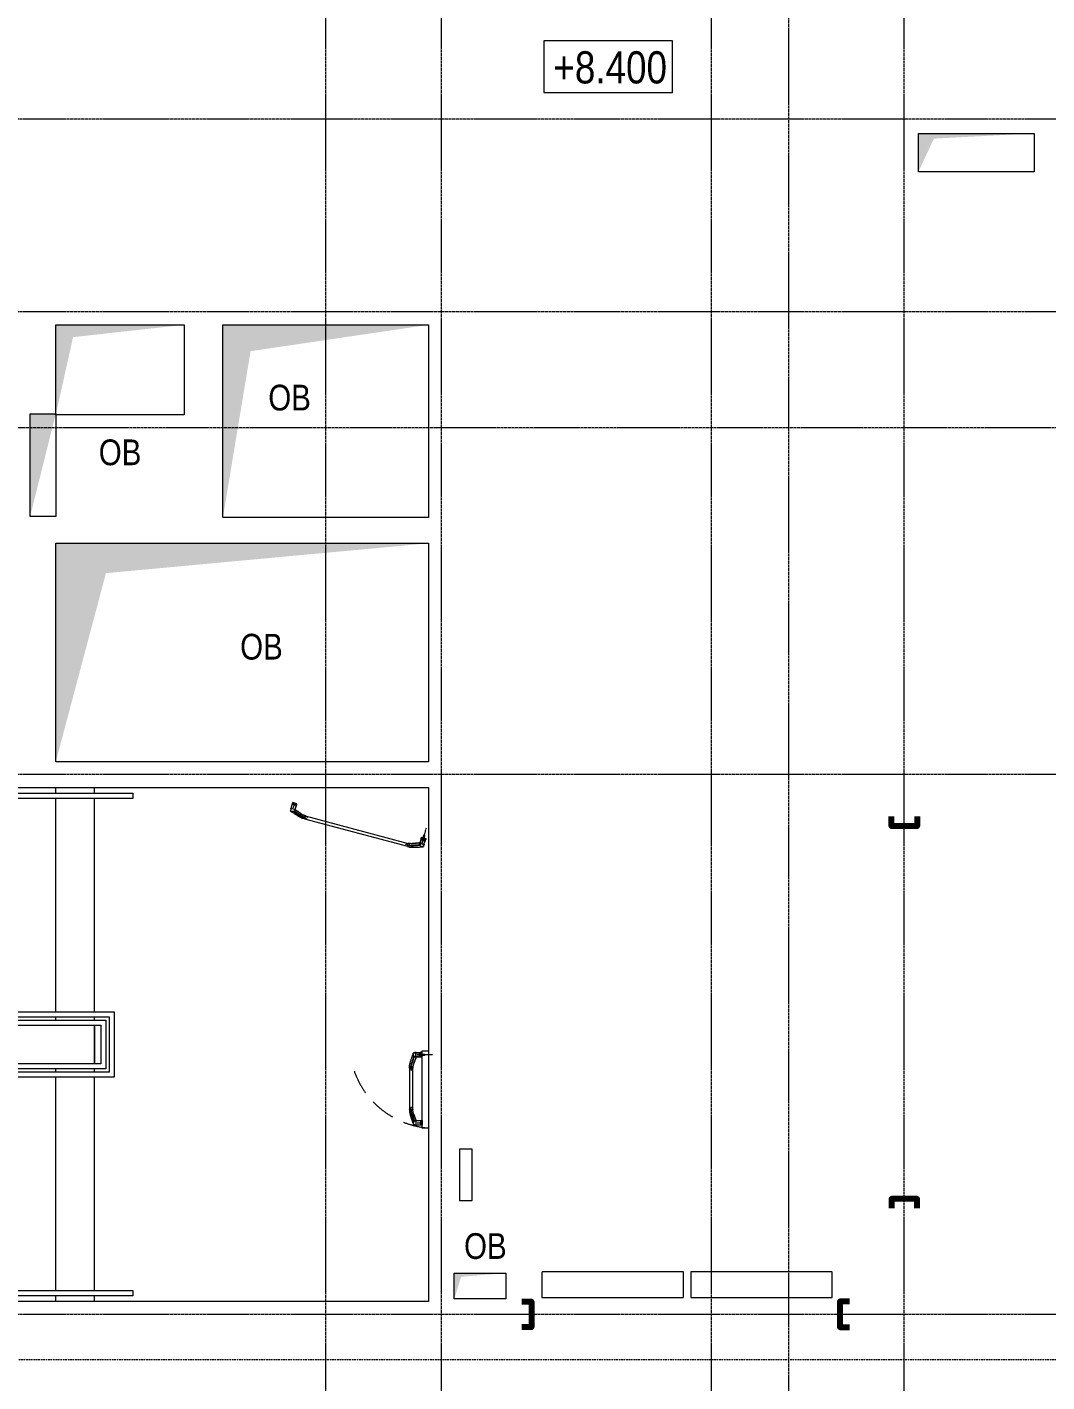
# Model space of a CAD drawing. Header units: millimetres. Extents: x -231292 to 573618, y -153144 to 564035.
# Drawn here: x -121798 to -113865, y 154669 to 165212 of the extents above; entities that cross this region are included whole.
import ezdxf
from ezdxf.enums import TextEntityAlignment as Align

# ---------------------------------------------------------------- set-up
doc = ezdxf.new("R2010")
doc.units = ezdxf.units.MM
for name, pattern in [('CENTER2', [28.575, 19.05, -3.175, 3.175, -3.175]), ('CENTERLINE', [30, 12, -1.5, 3, -1.5, 12]), ('DASHED', [19.05, 12.7, -6.35]), ('HIDDEN', [9.525, 6.35, -3.175]), ('HIDDEN2', [4.7625, 3.175, -1.5875])]:
    doc.linetypes.add(name, pattern=pattern)
doc.layers.get('0').update_dxf_attribs({"color": 250})
for name, color, linetype, lineweight in [('АР_Двери_внутренние_антипаника', 250, 'Continuous', 0), ('АР_Отметка', 7, 'Continuous', 13), ('АР_Отопительные приборы', 250, 'HIDDEN2', 0), ('АР_Ф_ЛК', 250, 'Continuous', 5), ('КМ_Фахверки', 250, 'Continuous', 80), ('ОВ_коллекторы', 250, 'Continuous', 30), ('ОВ_Отопление', 250, 'Continuous', 0), ('ОВ_Шахты', 250, 'Continuous', 5), ('РД_Оси_100', 250, 'Continuous', 0)]:
    doc.layers.add(name, color=color, linetype=linetype, lineweight=lineweight)
doc.layers.add('АР_Делит', color=250, linetype='Continuous', lineweight=0, plot=False)
doc.styles.add('Arial_Narrow_08', font='ARIALN.TTF', dxfattribs={"width": 0.8})
doc.styles.add('style1', font='ARIALN.TTF')

# ---------------------------------------------------------------- blocks, each defined once
blk = doc.blocks.new('СОШ_2200_АР_ОСИ_М100_28.05.24')
at = {"layer": 'АР_Делит', "color": 5, "linetype": 'DASHED'}
blk.add_lwpolyline([(114955, 135155), (114955, -355), (93595.036, -355), (93595.036, 13855), (94145, 13855), (94145, 68320)], dxfattribs=at)
at = {"layer": 'РД_Оси_100', "linetype": 'CENTER2'}
for p, q in [((102300, -6155), (102300, 139938.679)), ((119910, 9300), (94200, 9300)), ((119910, 7800), (94200, 7800)), ((119910, 4200), (94200, 4200)), ((119910, 0), (94200, 0))]:
    blk.add_line(p, q, dxfattribs=at)
for points in [[(103200, -6155), (103200, 139938.679)], [(105300, -6155), (105300, 139938.679)], [(105900, 139938.679), (105900, -6155)], [(106800, -6155), (106800, 139938.679)], [(94200, 6900), (119910, 6900)]]:
    blk.add_lwpolyline(points, dxfattribs=at)
blk = doc.blocks.new('ЛК_4000х8500_2эт')
at = {"color": 5}
for points in [[(6300, 3915), (2100, 3915), (2100, 3955), (6600, 3955), (6600, 3915), (6300, 3915)], [(3929, 45), (2100, 45), (2100, 85), (3946, 85)]]:
    blk.add_lwpolyline(points, dxfattribs=at)
at = {"layer": 'АР_Делит'}
blk.add_lwpolyline([(-200, 4000), (8300, 4000), (8300, 0), (-200, 0)], close=True, dxfattribs=at)
at = {"layer": 'АР_Ф_ЛК', "color": 5}
for p, q in [((2400, 4000), (2400, 3955)), ((2400, 3915), (2400, 2255)), ((2700, 4000), (2700, 3955)), ((2700, 3915), (2700, 2255)), ((2400, 2215), (2400, 2190)), ((2700, 2215), (2700, 2190)), ((2400, 2150), (2400, 1850)), ((2400, 1810), (2400, 1785)), ((2700, 1810), (2700, 1785)), ((2400, 1745), (2400, 85)), ((2700, 1745), (2700, 85)), ((2400, 45), (2400, 0)), ((2700, 45), (2700, 0))]:
    blk.add_line(p, q, dxfattribs=at)
at = {"layer": 'АР_Ф_ЛК'}
for points in [[(6300, 3085, 0, 150, 0), (5834, 3085, 0, 0, 0), (2400, 3085, 0, 0, 0)], [(2400, 915, 0, 150, 0), (2866, 915, 0, 0, 0), (4200, 915, 0, 0, 0)]]:
    blk.add_lwpolyline(points, format="xyseb", dxfattribs=at)
at = {"layer": 'АР_Ф_ЛК', "color": 5}
for points in [[(4678, 1745), (2245, 1745), (2245, 2255), (6455, 2255), (6455, 1745), (5133, 1745)], [(4696, 1785), (2285, 1785), (2285, 2215), (6415, 2215), (6415, 1785), (5150, 1785)], [(4707, 1810), (2310, 1810), (2310, 2190), (6390, 2190), (6390, 1810), (5161, 1810)]]:
    blk.add_lwpolyline(points, dxfattribs=at)
for points in [[(2350, 2150), (6350, 2150), (6350, 1850), (2350, 1850)], [(2400, 2150), (6300, 2150), (6300, 1850), (2400, 1850)]]:
    blk.add_lwpolyline(points, close=True, dxfattribs=at)
blk = doc.blocks.new('otv')
at = {"linetype": 'Continuous'}
blk.add_lwpolyline([(0, -1), (0, 0), (1, 0), (1, -1)], close=True, dxfattribs=at)
blk.add_solid([(0, -1), (0, 0), (0.1346, -0.1366), (1, 0)], dxfattribs=at)
blk = doc.blocks.new('Отметка_план')
at = {"color": 7}
blk.add_lwpolyline([(0, 0), (10, 0), (10, 4), (0, 4)], close=True, dxfattribs=at)
at = {"style": 'Arial_Narrow_08', "width": 0.8}
blk.add_attdef('OTMG', text='', height=2.5, dxfattribs=at).set_placement((9.06, 0.7), align=Align.RIGHT)
blk = doc.blocks.new('otv_в_стене')
at = {"linetype": 'Continuous'}
blk.add_lwpolyline([(0, -1), (0, 0), (1, 0), (1, -1)], close=True, dxfattribs=at)
blk.add_solid([(0, -1), (0, 0), (0.5, -0.5), (1, 0)], dxfattribs=at)
blk = doc.blocks.new('Ф_пеноблок 200')
at = {"layer": 'КМ_Фахверки'}
blk.add_lwpolyline([(0, -75), (0, 0), (200, 0), (200, -75)], dxfattribs=at)
blk = doc.blocks.new('UUNEW01NEW00')
at = {"layer": 'АР_Двери_внутренние_антипаника', "color": 1, "linetype": 'Continuous'}
for p, q in [((-9.3, 0.2), (-14.4, -1.5)), ((-9.2, 0.8), (-9.3, 0.2)), ((-9.3, -0.1), (-9.3, 0.2)), ((-9.2, 0.2), (-9.3, 0.2)), ((-9.1, 1), (-9.2, 0.8)), ((-8.9, 0.5), (-9.2, 0.2)), ((-9.1, 19.3), (-8.9, 19.4)), ((-9.1, 19.3), (-9, 18.8)), ((-9, 1.2), (-9.1, 1)), ((-9, 18.8), (-8.8, 18.6)), ((-8.8, 1.3), (-9, 1.2)), ((-8.9, 19.4), (-8.5, 19.5)), ((-8.7, 0.8), (-8.9, 0.5)), ((-8.8, 18.6), (-8.6, 18.4)), ((-8.6, 0.9), (-8.7, 0.8)), ((-8.6, 18.4), (-8.4, 18.2)), ((-8.6, 1), (-8.6, 0.9)), ((-8.5, 1), (-8.6, 1)), ((-8.5, 19.5), (-8.2, 19.5)), ((-8.4, 0.8), (-8.5, 1.5)), ((-8.4, 1.3), (-8.5, 1)), ((-8.4, 18.2), (-8.1, 18.1)), ((-8.4, 1.4), (-8.4, 0.4)), ((-8.3, 0.5), (-8.4, 0.8)), ((-8.4, 0.4), (-8.4, -0.4)), ((-8.4, 0.4), (-8.3, 0.4)), ((-8.1, 0.2), (-8.3, 0.5)), ((-8.2, 19.5), (-7.8, 19.6)), ((-8.1, 18.1), (-7.6, 18)), ((-7.8, 0.1), (-8.1, 0.2)), ((-7.8, 19.6), (-7.5, 19.6)), ((-7.4, 0), (-7.8, 0.1)), ((-7.5, 18.3), (-7.6, 18.2)), ((-7.6, 18.2), (-7.6, 18)), ((-7.6, 18), (-7.6, 16.2)), ((-7.6, 16.2), (-7.6, 14.1)), ((-7.6, 14.1), (-7.6, 12.2)), ((-7.6, 12.2), (-7.6, 9.8)), ((-7.6, 9.8), (-7.6, 7.8)), ((-7.6, 7.8), (-7.6, 6.2)), ((-7.6, 6.2), (-7.6, 4.7)), ((-7.6, 4.7), (-7.5, 3.2)), ((-7.5, 19.6), (-7.1, 19.6)), ((-7.4, 18.3), (-7.5, 18.3)), ((-7.5, 3.2), (-7.5, 1.6)), ((-7.5, 1.6), (-7.4, 0)), ((-7.5, 0), (-7.5, 0)), ((-7.5, 0), (-7.3, 0)), ((-7.3, 18.3), (-7.4, 18.3)), ((-7.4, 0), (7.4, 0)), ((-7.2, 18.3), (-7.3, 18.3)), ((-7.3, 0), (7.3, 0)), ((-7.1, 18.3), (-7.2, 18.3)), ((-7.1, 24), (-7.1, 19.6)), ((-7.1, 19.6), (7.1, 19.6)), ((-7.1, 19.6), (-7.1, 18.3)), ((7.1, 18.3), (-7.1, 18.3)), ((-3.5, 16), (-4.6, 16.4)), ((-4.6, 16.4), (-4.6, 16.3)), ((-3.5, 15.9), (-4.6, 16.3)), ((-4.6, 16.3), (-3.8, 14.8)), ((-3.8, 14.8), (-3.3, 14.8)), ((-3, 14.7), (-3.8, 14.7)), ((-3.8, 14.7), (-3.8, 14.6)), ((-3, 14.6), (-3.8, 14.6)), ((-3.8, 14.6), (-3.8, 13.7)), ((-3.8, 13.7), (-3, 13.7)), ((-3.3, 14.8), (-3.6, 15.5)), ((-3.6, 15.5), (-2.7, 15.3)), ((-3.3, 14.9), (-3.6, 15.5)), ((-2.3, 15.7), (-3.5, 16)), ((-2.3, 15.6), (-3.5, 15.9)), ((-3.1, 14.4), (-3.4, 14.4)), ((-3.4, 14.4), (-3.4, 13.9)), ((-3.4, 14), (-3.1, 14)), ((-3.4, 13.9), (-3.1, 13.9)), ((-3.3, 14.9), (-3.3, 14.8)), ((-3, 14.4), (-3.1, 14.4)), ((-3.1, 14), (-3.1, 13.9)), ((-3.1, 14), (-3, 14)), ((-3.1, 13.9), (-3, 13.9)), ((-3, 14.7), (-3, 14.6)), ((-2.9, 14.7), (-3, 14.7)), ((-2.9, 14.6), (-3, 14.6)), ((-2.9, 14.4), (-3, 14.4)), ((-3, 14.4), (-3, 14.4)), ((-3, 14.4), (-3, 14.4)), ((-3, 14), (-3, 14)), ((-3, 14), (-3, 14)), ((-3, 14), (-2.9, 14)), ((-3, 13.9), (-3, 13.9)), ((-3, 13.9), (-3, 13.9)), ((-3, 13.9), (-2.9, 13.9)), ((-3, 13.7), (-2.9, 13.7)), ((-2.8, 14.7), (-2.9, 14.7)), ((-2.9, 14.7), (-2.9, 14.7)), ((-2.8, 14.5), (-2.9, 14.6)), ((-2.9, 14.6), (-2.9, 14.6)), ((-2.9, 14.3), (-2.9, 14.4)), ((-2.9, 14.3), (-2.9, 14.3)), ((-2.9, 14.3), (-2.9, 14.3)), ((-2.9, 14.3), (-2.9, 14.3)), ((-2.9, 14), (-2.9, 14.3)), ((-2.9, 14.1), (-2.9, 14)), ((-2.9, 14), (-2.9, 14.1)), ((-2.9, 14.1), (-2.9, 14.1)), ((-2.9, 14.1), (-2.9, 14.1)), ((-2.9, 14.1), (-2.9, 14.1)), ((-2.9, 14), (-2.9, 14)), ((-2.9, 13.9), (-2.9, 14)), ((-2.9, 14), (-2.9, 14)), ((-2.9, 14), (-2.9, 14)), ((-2.9, 13.9), (-2.9, 13.9)), ((-2.9, 13.9), (-2.9, 13.9)), ((-2.9, 13.7), (-2.8, 13.7)), ((-2.7, 14.6), (-2.8, 14.7)), ((-2.7, 14.5), (-2.8, 14.5)), ((-2.8, 13.7), (-2.8, 13.8)), ((-2.8, 13.8), (-2.7, 13.8)), ((-2.7, 15.3), (-1.7, 15.1)), ((-2.6, 14.6), (-2.7, 14.6)), ((-2.6, 14.5), (-2.7, 14.5)), ((-2.7, 13.8), (-2.6, 13.8)), ((-2.6, 14.5), (-2.6, 14.6)), ((-2.6, 14.6), (-2.6, 14.6)), ((-2.6, 14.4), (-2.6, 14.5)), ((-2.5, 14.5), (-2.6, 14.5)), ((-2.5, 14.4), (-2.6, 14.4)), ((-2.6, 14.4), (-2.6, 14.4)), ((-2.6, 13.8), (-2.6, 13.9)), ((-2.6, 13.9), (-2.5, 13.9)), ((-2.5, 14.4), (-2.5, 14.5)), ((-2.5, 14.4), (-2.5, 14.3)), ((-2.5, 14.3), (-2.5, 14.4)), ((-2.5, 14), (-2.5, 14.3)), ((-2.5, 13.9), (-2.5, 14)), ((-1, 15.5), (-2.3, 15.7)), ((-1, 15.4), (-2.3, 15.6)), ((-2.2, 14.5), (-2.3, 14.5)), ((-2.3, 14.5), (-2.3, 14.4)), ((-2.3, 14.4), (-2.3, 14.3)), ((-2.2, 14.4), (-2.3, 14.4)), ((-2.3, 14.4), (-2.3, 14.3)), ((-2.3, 14.3), (-2.3, 14)), ((-2.3, 14), (-2.3, 13.9)), ((-2.3, 13.9), (-2.3, 13.9)), ((-2.3, 13.9), (-2.2, 13.8)), ((-2.1, 14.6), (-2.2, 14.6)), ((-2.2, 14.6), (-2.2, 14.5)), ((-2.1, 14.5), (-2.2, 14.5)), ((-2.2, 14.5), (-2.2, 14.4)), ((-2.2, 13.8), (-2.2, 13.8)), ((-2.2, 13.8), (-2.1, 13.8)), ((-2, 14.7), (-2.1, 14.6)), ((-2, 14.6), (-2.1, 14.5)), ((-2.1, 14.6), (-2.1, 14.6)), ((-2.1, 14.5), (-2.1, 14.5)), ((-2.1, 13.8), (-2, 13.7)), ((-1.9, 14.7), (-2, 14.7)), ((-1.9, 14.6), (-2, 14.6)), ((-2, 13.7), (-2, 13.7)), ((-2, 13.7), (-1.9, 13.7)), ((-1.8, 14.7), (-1.9, 14.7)), ((-1.8, 14.6), (-1.9, 14.6)), ((-1.8, 14.4), (-1.9, 14.4)), ((-1.9, 14.4), (-1.9, 14.3)), ((-1.9, 14.3), (-1.9, 14)), ((-1.9, 14.3), (-1.9, 14.3)), ((-1.9, 14.3), (-1.9, 14.3)), ((-1.9, 14.3), (-1.9, 14.3)), ((-1.9, 14.1), (-1.9, 14.1)), ((-1.9, 14.1), (-1.9, 14.1)), ((-1.9, 14.1), (-1.9, 14.1)), ((-1.9, 14.1), (-1.8, 14)), ((-1.9, 14), (-1.9, 14)), ((-1.9, 14), (-1.9, 14)), ((-1.9, 14), (-1.9, 13.9)), ((-1.9, 13.9), (-1.8, 13.9)), ((-1.9, 13.7), (-1.8, 13.7)), ((-1.8, 14.7), (-1.8, 14.6)), ((-1.5, 14.7), (-1.8, 14.7)), ((-1.5, 14.6), (-1.8, 14.6)), ((-1.7, 14.4), (-1.8, 14.4)), ((-1.8, 14.4), (-1.8, 14.4)), ((-1.8, 14.4), (-1.8, 14.4)), ((-1.8, 14), (-1.8, 14)), ((-1.8, 14), (-1.8, 14)), ((-1.8, 14), (-1.7, 14)), ((-1.8, 13.9), (-1.8, 13.9)), ((-1.8, 13.9), (-1.8, 13.9)), ((-1.8, 13.9), (-1.7, 13.9)), ((-1.8, 13.7), (-1.5, 13.7)), ((-1.7, 15.1), (-0.7, 15)), ((-1.7, 14.4), (-1.7, 14.4)), ((-1.6, 14.4), (-1.7, 14.4)), ((-1.7, 14), (-1.7, 13.9)), ((-1.7, 14), (-1.7, 14)), ((-1.7, 14), (-1.6, 14)), ((-1.7, 13.9), (-1.6, 13.9)), ((-1.7, 13.9), (-1.7, 13.9)), ((-1.5, 14.4), (-1.6, 14.4)), ((-1.6, 14.4), (-1.6, 14.4)), ((-1.6, 14), (-1.6, 13.9)), ((-1.6, 14), (-1.6, 14)), ((-1.6, 14), (-1.5, 14)), ((-1.6, 13.9), (-1.6, 13.9)), ((-1.6, 13.9), (-1.5, 13.9)), ((-1.5, 14.7), (-1.5, 14.6)), ((-1.4, 14.7), (-1.5, 14.7)), ((-1.4, 14.6), (-1.5, 14.6)), ((-1.4, 14.3), (-1.5, 14.4)), ((-1.5, 14.4), (-1.5, 14.4)), ((-1.5, 14.4), (-1.5, 14.4)), ((-1.5, 14), (-1.4, 14.1)), ((-1.5, 14), (-1.5, 14)), ((-1.5, 14), (-1.5, 14)), ((-1.5, 14), (-1.5, 14)), ((-1.5, 13.9), (-1.5, 13.9)), ((-1.5, 13.9), (-1.5, 13.9)), ((-1.5, 13.9), (-1.5, 13.9)), ((-1.5, 13.9), (-1.4, 13.9)), ((-1.5, 13.7), (-1.4, 13.7)), ((-1.3, 14.7), (-1.4, 14.7)), ((-1.3, 14.6), (-1.4, 14.6)), ((-1.4, 14.3), (-1.4, 14.3)), ((-1.4, 14.3), (-1.4, 14.3)), ((-1.4, 14.3), (-1.4, 14.3)), ((-1.4, 14), (-1.4, 14.3)), ((-1.4, 14.1), (-1.4, 14)), ((-1.4, 14.1), (-1.4, 14.1)), ((-1.4, 14.1), (-1.4, 14.1)), ((-1.4, 14.1), (-1.4, 14.1)), ((-1.4, 13.9), (-1.4, 14)), ((-1.4, 14), (-1.4, 14)), ((-1.4, 14), (-1.4, 14)), ((-1.4, 13.7), (-1.3, 13.7)), ((-1.2, 14.6), (-1.3, 14.7)), ((-1.3, 14.7), (-1.3, 14.7)), ((-1.3, 14.5), (-1.3, 14.6)), ((-1.2, 14.5), (-1.3, 14.5)), ((-1.3, 13.7), (-1.2, 13.8)), ((-1.1, 14.6), (-1.2, 14.6)), ((-1.1, 14.5), (-1.2, 14.5)), ((-1.2, 13.8), (-1.2, 13.8)), ((-1.2, 13.8), (-1.1, 13.8)), ((-1.1, 14.5), (-1.1, 14.6)), ((-1.1, 14.6), (-1.1, 14.6)), ((-1.1, 14.4), (-1.1, 14.5)), ((-1, 14.5), (-1.1, 14.5)), ((-1, 14.4), (-1.1, 14.4)), ((-1.1, 14.4), (-1.1, 14.4)), ((-1.1, 13.8), (-1.1, 13.9)), ((-1.1, 13.9), (-1, 13.9)), ((0, 16.5), (-1, 15.5)), ((0, 16.4), (-1, 15.4)), ((-1, 15.5), (-1, 15.4)), ((-1, 14.4), (-1, 14.5)), ((-1, 14.3), (-1, 14.4)), ((-1, 14.4), (-1, 14.3)), ((-1, 14), (-1, 14.3)), ((-1, 13.9), (-1, 14)), ((0, 14.7), (-0.8, 14.7)), ((-0.8, 14.7), (-0.8, 14.6)), ((0, 14.6), (-0.8, 14.6)), ((-0.8, 14.6), (-0.8, 13.7)), ((-0.8, 13.7), (-0.4, 13.7)), ((-0.7, 15), (0, 15.7)), ((-0.1, 14.4), (-0.4, 14.4)), ((-0.4, 14.4), (-0.4, 14.2)), ((-0.4, 14.3), (-0.1, 14.3)), ((-0.4, 14.2), (-0.1, 14.2)), ((-0.4, 14.1), (-0.2, 14.1)), ((-0.4, 13.7), (-0.4, 14.1)), ((-0.2, 14.1), (0, 13.7)), ((0, 14.4), (-0.1, 14.4)), ((-0.1, 14.4), (-0.1, 14.4)), ((-0.1, 14.4), (-0.1, 14.4)), ((-0.1, 14.3), (-0.1, 14.2)), ((-0.1, 14.3), (-0.1, 14.3)), ((-0.1, 14.3), (-0.1, 14.3)), ((-0.1, 14.3), (0, 14.3)), ((-0.1, 14.2), (-0.1, 14.2)), ((-0.1, 14.2), (-0.1, 14.2)), ((-0.1, 14.2), (0, 14.2)), ((0, 16.5), (0, 16.4)), ((1, 15.5), (0, 16.5)), ((1, 15.4), (0, 16.4)), ((0, 15.7), (0.7, 15)), ((0, 14.7), (0, 14.6)), ((0.1, 14.7), (0, 14.7)), ((0.1, 14.6), (0, 14.6)), ((0, 14.3), (0, 14.4)), ((0, 14.4), (0, 14.4)), ((0, 14.3), (0, 14.4)), ((0, 14.4), (0, 14.4)), ((0, 14.4), (0, 14.4)), ((0, 14.4), (0, 14.4)), ((0, 14.4), (0, 14.4)), ((0, 14.3), (0, 14.3)), ((0, 14.3), (0, 14.3)), ((0, 14.3), (0, 14.3)), ((0, 14.2), (0, 14.3)), ((0, 14.3), (0, 14.3)), ((0, 14.3), (0, 14.3)), ((0, 14.3), (0, 14.3)), ((0, 14.2), (0, 14.2)), ((0, 14.2), (0, 14.2)), ((0, 13.7), (0.5, 13.7)), ((0.2, 14.7), (0.1, 14.7)), ((0.2, 14.6), (0.1, 14.6)), ((0.3, 14.6), (0.2, 14.7)), ((0.2, 14.7), (0.2, 14.7)), ((0.2, 14.5), (0.2, 14.6)), ((0.3, 14.5), (0.2, 14.5)), ((0.5, 13.7), (0.2, 14.1)), ((0.2, 14.1), (0.3, 14.1)), ((0.4, 14.6), (0.3, 14.6)), ((0.4, 14.5), (0.3, 14.5)), ((0.3, 14.1), (0.4, 14.2)), ((0.3, 14.1), (0.3, 14.1)), ((0.5, 13.8), (0.3, 14.1)), ((0.4, 14.5), (0.4, 14.6)), ((0.4, 14.6), (0.4, 14.6)), ((0.4, 14.4), (0.4, 14.5)), ((0.4, 14.4), (0.4, 14.5)), ((0.4, 14.5), (0.4, 14.5)), ((0.4, 14.3), (0.4, 14.4)), ((0.4, 14.4), (0.4, 14.4)), ((0.4, 14.4), (0.4, 14.4)), ((0.4, 14.2), (0.4, 14.3)), ((0.4, 14.3), (0.4, 14.3)), ((0.4, 14.2), (0.4, 14.2)), ((0.5, 13.8), (0.5, 13.7)), ((0.7, 15), (1.7, 15.1)), ((0.7, 14.7), (0.7, 14.6)), ((1.4, 14.7), (0.7, 14.7)), ((1.4, 14.6), (0.7, 14.6)), ((0.7, 14.6), (0.7, 13.7)), ((0.7, 13.7), (1.1, 13.7)), ((2.3, 15.7), (1, 15.5)), ((2.3, 15.6), (1, 15.4)), ((1, 15.5), (1, 15.4)), ((1.1, 13.7), (1.1, 14.3)), ((1.1, 14.3), (1.2, 14.3)), ((1.2, 14.3), (1.5, 13.7)), ((1.4, 14.7), (1.4, 14.6)), ((1.6, 14.2), (1.4, 14.7)), ((1.6, 14.1), (1.4, 14.6)), ((1.5, 13.7), (1.8, 13.7)), ((1.6, 14.2), (1.6, 14.1)), ((1.7, 14.2), (1.6, 14.2)), ((1.7, 14.1), (1.6, 14.1)), ((1.7, 15.1), (2.7, 15.3)), ((1.9, 14.7), (1.7, 14.2)), ((1.9, 14.6), (1.7, 14.1)), ((1.7, 14.2), (1.7, 14.1)), ((1.8, 13.7), (2, 14.3)), ((1.9, 14.7), (1.9, 14.6)), ((2.5, 14.7), (1.9, 14.7)), ((2.5, 14.6), (1.9, 14.6)), ((2, 14.3), (2.2, 14.3)), ((2.2, 14.3), (2.2, 13.7)), ((2.2, 13.7), (2.5, 13.7)), ((3.5, 16), (2.3, 15.7)), ((3.5, 15.9), (2.3, 15.6)), ((2.5, 14.7), (2.5, 14.6)), ((2.5, 13.7), (2.5, 14.6)), ((2.7, 15.3), (3.6, 15.5)), ((3.1, 14.7), (2.7, 13.8)), ((3.1, 14.6), (2.7, 13.7)), ((2.7, 13.8), (2.7, 13.7)), ((2.7, 13.7), (3.2, 13.7)), ((3.1, 14.7), (3.1, 14.6)), ((3.9, 14.7), (3.1, 14.7)), ((3.9, 14.6), (3.1, 14.6)), ((3.2, 13.7), (3.2, 13.9)), ((3.2, 13.9), (3.8, 13.9)), ((3.6, 15.5), (3.3, 14.8)), ((3.6, 15.5), (3.3, 14.9)), ((3.3, 14.9), (3.3, 14.8)), ((3.3, 14.8), (3.8, 14.8)), ((3.4, 14.3), (3.3, 14)), ((3.3, 14.1), (3.7, 14.1)), ((3.3, 14), (3.7, 14)), ((3.6, 14.3), (3.4, 14.3)), ((4.6, 16.4), (3.5, 16)), ((4.6, 16.3), (3.5, 15.9)), ((3.7, 14), (3.6, 14.3)), ((3.8, 14.8), (4.6, 16.3)), ((3.8, 13.9), (3.8, 13.7)), ((3.8, 13.7), (4.2, 13.7)), ((3.9, 14.7), (3.9, 14.6)), ((4.2, 13.8), (3.9, 14.7)), ((4.2, 13.7), (3.9, 14.6)), ((4.2, 13.8), (4.2, 13.7)), ((4.6, 16.4), (4.6, 16.3)), ((6.7, -9.4), (7.3, 0)), ((7.1, 19.6), (7.1, 24)), ((7.1, 19.6), (7.1, 18.3)), ((7.1, 19.6), (7.5, 19.6)), ((7.2, 18.3), (7.1, 18.3)), ((7.3, 18.3), (7.2, 18.3)), ((7.5, 18.3), (7.3, 18.3)), ((7.4, 0), (7.5, 2)), ((7.8, 0.1), (7.4, 0)), ((7.5, 19.6), (7.8, 19.6)), ((7.6, 18.2), (7.5, 18.3)), ((7.5, 2), (7.6, 4)), ((7.6, 18), (7.6, 18.2)), ((7.6, 18), (8.1, 18.1)), ((7.6, 16.2), (7.6, 18)), ((7.6, 14.2), (7.6, 16.2)), ((7.6, 12.3), (7.6, 14.2)), ((7.6, 9.9), (7.6, 12.3)), ((7.6, 8), (7.6, 9.9)), ((7.6, 5.9), (7.6, 8)), ((7.6, 4), (7.6, 5.9)), ((7.8, 19.6), (8.2, 19.5)), ((8.1, 0.2), (7.8, 0.1)), ((8.1, 18.1), (8.4, 18.2)), ((8.3, 0.5), (8.1, 0.2)), ((8.2, 19.5), (8.5, 19.5)), ((8.4, 0.8), (8.3, 0.5)), ((8.4, 18.2), (8.6, 18.4)), ((8.5, 19.5), (8.9, 19.4)), ((8.6, 18.4), (8.8, 18.6)), ((8.8, 18.6), (9, 18.8)), ((8.9, 19.4), (9.1, 19.3)), ((9, 18.8), (9.1, 19.3)), ((-52.5, -11.9), (-52.5, -19.8)), ((-52.5, -19.8), (-52.5, -25.1)), ((-52.5, -25.1), (-47.5, -25.1)), ((-47.5, -11.9), (-47.5, -19.8)), ((-47.5, -11.9), (-47.5, -11.9)), ((-47.5, -19.8), (-46, -19.6)), ((-45.9, -19.8), (-47.5, -19.8)), ((-47.5, -19.8), (-47.5, -25.1)), ((-46, -19.6), (-44.5, -19.2)), ((-44.3, -19.8), (-45.9, -19.8)), ((-43.1, -11.4), (-44.5, -11.6)), ((-44.5, -19.2), (-42.9, -18.5)), ((-42.5, -19.7), (-44.3, -19.8)), ((-41.6, -11.2), (-43.1, -11.4)), ((-42.9, -18.5), (-41.3, -17.7)), ((-40.6, -19.6), (-42.5, -19.7)), ((-39.3, -10.7), (-41.6, -11.2)), ((-41.3, -17.7), (-39, -16.7)), ((-37.8, -19.2), (-40.6, -19.6)), ((-36.7, -9.9), (-39.3, -10.7)), ((-39, -16.7), (-36.4, -15.7)), ((-34.9, -18.5), (-37.8, -19.2)), ((-33.8, -8.9), (-36.7, -9.9)), ((-36.4, -15.7), (-33.5, -14.5)), ((-31.9, -17.6), (-34.9, -18.5)), ((-30.7, -7.7), (-33.8, -8.9)), ((-33.5, -14.5), (-30.3, -13.4)), ((-28.7, -16.6), (-31.9, -17.6)), ((-27.2, -6.3), (-30.7, -7.7)), ((-30.3, -13.4), (-26.8, -12.1)), ((-25.2, -15.3), (-28.7, -16.6)), ((-23.3, -4.8), (-27.2, -6.3)), ((-26.8, -12.1), (-22.9, -10.9)), ((-21.4, -13.9), (-25.2, -15.3)), ((-19.1, -3.2), (-23.3, -4.8)), ((-22.9, -10.9), (-18.7, -9.6)), ((-17.3, -12.4), (-21.4, -13.9)), ((-14.4, -1.5), (-19.1, -3.2)), ((-18.7, -9.6), (-14, -8.2)), ((-12.8, -10.8), (-17.3, -12.4)), ((-14, -8.2), (-8.8, -6.6)), ((-7.8, -9.1), (-12.8, -10.8)), ((-9, -3.8), (-9.3, -0.1)), ((-8.8, -6.6), (-9, -3.8)), ((-8.8, -6.6), (-8.8, -6.6)), ((-8.8, -7.3), (-8.8, -6.6)), ((-8.8, -6.6), (-8.7, -6.6)), ((-8.5, -8.1), (-8.8, -7.3)), ((-8.7, -6.6), (-8.6, -6.6)), ((-8.6, -6.6), (-8.4, -6.7)), ((-8.2, -8.7), (-8.5, -8.1)), ((-8.4, -0.4), (-8.3, -0.9)), ((-8.4, -6.7), (-8.1, -6.7)), ((-8.3, -0.9), (-8.3, -1.1)), ((-8.3, -1.1), (-8.3, -1.1)), ((-8.3, -1.2), (-8.2, -1.2)), ((-8.2, -1.2), (-8.2, -1.2)), ((-8.2, -1.2), (-8.2, -1.5)), ((-8.2, -1.5), (-8.2, -1.5)), ((-7.8, -9.1), (-8.2, -8.7)), ((-8.1, -6.7), (-8, -6.6)), ((-8, -7.1), (-8.1, -6.7)), ((-8.1, -6.7), (-8.1, -6.7)), ((-8, -6.6), (-8, -6.6)), ((-8, -6.6), (-7.9, -6.6)), ((-7.6, -7.6), (-8, -7.1)), ((-7.8, -6.9), (-7.9, -6.6)), ((-7.9, -6.6), (-7.9, -6.7)), ((-7.9, -6.7), (-7.9, -6.6)), ((-7.5, -7.2), (-7.8, -6.9)), ((-7.4, -8.9), (-7.8, -9.1)), ((-7.2, -8), (-7.6, -7.6)), ((-7.2, -7.4), (-7.5, -7.2)), ((-7.1, -8.7), (-7.4, -8.9)), ((-7.3, 0), (-7.2, -1.7)), ((-7.2, -1.7), (-7.2, -3.1)), ((-7.2, -3.1), (-7.1, -4.5)), ((-6.9, -7.4), (-7.2, -7.4)), ((-6.7, -8.2), (-7.2, -8)), ((-7.1, -4.5), (-7, -6)), ((-6.7, -8.2), (-7.1, -8.7)), ((-7, -6), (-6.9, -7.4)), ((-6.9, -7.4), (-6.8, -7.5)), ((-6.8, -7.5), (-6.8, -7.5)), ((-6.8, -7.5), (-6.8, -7.6)), ((-6.8, -7.6), (-6.8, -7.6)), ((-6.8, -7.6), (-6.8, -7.6)), ((-6.8, -7.6), (-6.8, -7.6)), ((-6.8, -7.6), (-6.8, -7.6)), ((-6.8, -7.6), (-6.8, -7.6)), ((-6.8, -7.6), (-6.8, -7.6)), ((-6.8, -7.6), (-6.8, -7.6)), ((-6.8, -7.6), (-6.8, -7.6)), ((-6.8, -7.6), (-6.8, -7.6)), ((-6.8, -7.6), (-6.8, -7.6)), ((-6.8, -7.6), (-6.8, -7.6)), ((-6.8, -7.6), (-6.8, -7.6)), ((-6.8, -7.6), (-6.8, -7.6)), ((-6.8, -7.6), (-6.7, -7.8)), ((-6.7, -7.8), (-6.6, -8)), ((-6.6, -8), (-6.7, -8.1)), ((-6.7, -8.1), (-6.7, -8.2)), ((-6.7, -8.2), (5.6, -10.6)), ((5.6, -10.6), (6.3, -10)), ((5.6, -10.6), (6, -10.6)), ((6, -10.6), (6.3, -10.5)), ((6.3, -10), (6.6, -9.7)), ((6.3, -10.5), (6.4, -10.5)), ((6.6, -9.7), (6.7, -9.4)), ((6.7, -9.4), (7.1, -9.3)), ((7.1, -9.3), (7.4, -9.1)), ((7.4, -9.1), (7.6, -8.9)), ((8.3, -0.4), (8.3, -0.3))]:
    blk.add_line(p, q, dxfattribs=at)
at = {"layer": 'АР_Двери_внутренние_антипаника', "color": 40, "linetype": 'Continuous'}
for p, q in [((-8.8, 1.3), (-13.2, -0.1)), ((-9.1, 24), (9.1, 24)), ((-9.1, 19.3), (-9.1, 24)), ((-9, 18.2), (-9.1, 19.3)), ((-9, 17.1), (-9, 18.2)), ((-8.5, 1.5), (-9, 17.1)), ((-8.5, 1.5), (-8.8, 1.3)), ((8.3, 0.5), (8, -3.9)), ((9.1, 24), (9.1, 19.3)), ((-53, -19.5), (-53, -12.4)), ((-53, -24.6), (-53, -19.5)), ((-47.5, -11.9), (-52.5, -11.9)), ((-52.5, -25.1), (-47.5, -25.1)), ((-47.5, -11.9), (-46.3, -11.8)), ((-47.5, -25.1), (-45.1, -25)), ((-45.1, -11.7), (-46.3, -11.8)), ((-44.4, -11.5), (-45.1, -11.7)), ((-45.1, -25), (-44.1, -24.9)), ((-42.2, -11), (-44.4, -11.6)), ((-44.1, -24.9), (-43.6, -24.9)), ((-43.6, -24.9), (-43, -24.8)), ((-43, -24.8), (-42.4, -24.8)), ((-42.4, -24.8), (-41.8, -24.7)), ((-40, -10.4), (-42.2, -11)), ((-41.8, -24.7), (-41.1, -24.6)), ((-41.1, -24.6), (-39.3, -24.3)), ((-38, -9.7), (-40, -10.4)), ((-39.3, -24.3), (-37.6, -23.9)), ((-36.1, -9), (-38, -9.7)), ((-37.6, -23.9), (-36.2, -23.6)), ((-36.2, -23.6), (-35.1, -23.3)), ((-34.2, -8.3), (-36.1, -9)), ((-35.1, -23.3), (-34.2, -23.1)), ((-32.1, -7.5), (-34.2, -8.3)), ((-34.2, -23.1), (-33.1, -22.8)), ((-33.1, -22.8), (-31.7, -22.5)), ((-30.3, -6.7), (-32.1, -7.5)), ((-31.7, -22.5), (-30.1, -22)), ((-28.2, -5.9), (-30.3, -6.7)), ((-30.1, -22), (-28.2, -21.5)), ((-25.9, -4.9), (-28.2, -5.9)), ((-28.2, -21.5), (-26, -20.8)), ((-26, -20.8), (-23.3, -20)), ((-23.3, -3.9), (-25.9, -4.9)), ((-20.4, -2.7), (-23.3, -3.9)), ((-23.3, -20), (-20.2, -19.1)), ((-17, -1.5), (-20.4, -2.7)), ((-20.2, -19.1), (-17.7, -18.3)), ((-17.7, -18.3), (-14.9, -17.4)), ((-13.2, -0.1), (-17, -1.5)), ((-14.9, -17.4), (-11.8, -16.4)), ((-11.8, -16.4), (-8.3, -15.3)), ((-8.3, -15.3), (-4.5, -14.1)), ((-4.5, -14.1), (-0.2, -12.7)), ((-0.2, -12.7), (4.6, -11.2)), ((4.6, -11.2), (5.6, -10.9)), ((5.6, -10.9), (6.4, -10.5)), ((6.4, -10.5), (7.3, -9.6)), ((7.3, -9.6), (7.6, -8.9)), ((7.6, -8.9), (7.7, -8.7)), ((8, -3.9), (7.7, -8.6)), ((7.7, -8.7), (7.7, -8.6))]:
    blk.add_line(p, q, dxfattribs=at)
at = {"layer": 'АР_Двери_внутренние_антипаника', "color": 1, "linetype": 'CENTERLINE'}
blk.add_line((0, 4.4), (0, 26), dxfattribs=at)
at = {"layer": 'АР_Двери_внутренние_антипаника', "color": 1, "linetype": 'HIDDEN'}
for p, q in [((-60.5, -14), (-53, -14)), ((-60.5, -14), (-60.5, -23)), ((-60.5, -23), (-53, -23)), ((-54.5, -17.6), (-54.5, -14.1)), ((-54.5, -14.1), (-53, -14.1)), ((-54.5, -17.6), (-53, -17.6))]:
    blk.add_line(p, q, dxfattribs=at)
at = {"layer": 'АР_Двери_внутренние_антипаника', "color": 1, "linetype": 'Continuous'}
blk.add_arc((490.8, 29.3), 500, 183.3082, 184.1216, dxfattribs=at)
at = {"layer": 'АР_Двери_внутренние_антипаника', "color": 40, "linetype": 'Continuous'}
for centre, radius, start, end in [((-490.9, 27.7), 500, 356.9219, 359.0377), ((-52.5, -12.4), 0.5, 90, 180), ((-52.5, -24.6), 0.5, 180, 270)]:
    blk.add_arc(centre, radius, start, end, dxfattribs=at)
at = {"layer": 'АР_Двери_внутренние_антипаника', "color": 1, "linetype": 'Continuous'}
blk.add_point((0, 0), dxfattribs=at)
blk = doc.blocks.new('66NEW00')
at = {"layer": 'АР_Двери_внутренние_антипаника', "color": 40, "linetype": 'Continuous'}
for p, q in [((9.1, 0), (-9.1, 0)), ((-9.1, 0), (-9.1, -4.7)), ((9.1, -4.7), (9.1, 0)), ((-8.3, -23.5), (-8, -27.9)), ((-8, -27.9), (-7.7, -32.5)), ((-7.7, -32.7), (-7.7, -32.5)), ((-7.6, -32.8), (-7.7, -32.7)), ((-7.3, -33.6), (-7.6, -32.8)), ((-6.4, -34.5), (-7.3, -33.6)), ((-5.6, -34.9), (-6.4, -34.5)), ((-4.6, -35.2), (-5.6, -34.9)), ((0.2, -36.7), (-4.6, -35.2)), ((4.5, -38.1), (0.2, -36.7)), ((8.3, -39.3), (4.5, -38.1)), ((11.8, -40.4), (8.3, -39.3)), ((8.5, -22.4), (9, -6.9)), ((8.5, -22.4), (8.8, -22.7)), ((8.8, -22.7), (13.2, -24.1)), ((9, -5.7), (9.1, -4.7)), ((9, -6.9), (9, -5.7)), ((14.9, -41.4), (11.8, -40.4)), ((13.2, -24.1), (17, -25.5)), ((17.7, -42.3), (14.9, -41.4)), ((17, -25.5), (20.4, -26.7)), ((20.2, -43), (17.7, -42.3)), ((23.3, -44), (20.2, -43)), ((20.4, -26.7), (23.3, -27.9)), ((23.3, -27.9), (25.9, -28.9)), ((26, -44.8), (23.3, -44)), ((25.9, -28.9), (28.2, -29.9)), ((28.2, -45.4), (26, -44.8)), ((28.2, -29.9), (30.3, -30.7)), ((30.1, -46), (28.2, -45.4)), ((31.7, -46.4), (30.1, -46)), ((30.3, -30.7), (32.1, -31.4)), ((33.1, -46.8), (31.7, -46.4)), ((32.1, -31.4), (34.2, -32.3)), ((34.2, -47.1), (33.1, -46.8)), ((34.2, -32.3), (36.1, -33)), ((35.1, -47.3), (34.2, -47.1)), ((36.2, -47.6), (35.1, -47.3)), ((36.1, -33), (38, -33.7)), ((37.6, -47.9), (36.2, -47.6)), ((39.3, -48.2), (37.6, -47.9)), ((38, -33.7), (40, -34.4)), ((41.1, -48.6), (39.3, -48.2)), ((40, -34.4), (42.2, -35)), ((41.8, -48.7), (41.1, -48.6)), ((42.4, -48.7), (41.8, -48.7)), ((42.2, -35), (44.4, -35.5)), ((43, -48.8), (42.4, -48.7)), ((43.6, -48.9), (43, -48.8)), ((44.1, -48.9), (43.6, -48.9)), ((45.1, -49), (44.1, -48.9)), ((44.4, -35.5), (45.1, -35.6)), ((45.1, -35.6), (46.3, -35.8)), ((47.5, -49.1), (45.1, -49)), ((47.5, -35.8), (46.3, -35.8)), ((47.5, -35.8), (52.5, -35.8)), ((52.5, -49.1), (47.5, -49.1)), ((53, -43.4), (53, -36.3)), ((53, -48.6), (53, -43.4))]:
    blk.add_line(p, q, dxfattribs=at)
at = {"layer": 'АР_Двери_внутренние_антипаника', "color": 1, "linetype": 'Continuous'}
for p, q in [((-7.1, -4.4), (-7.1, 0)), ((7.1, 0), (7.1, -4.4)), ((-8.9, -4.6), (-9.1, -4.7)), ((-9, -5.2), (-9.1, -4.7)), ((-8.8, -5.4), (-9, -5.2)), ((-8.5, -4.5), (-8.9, -4.6)), ((-8.6, -5.6), (-8.8, -5.4)), ((-8.4, -5.7), (-8.6, -5.6)), ((-8.2, -4.4), (-8.5, -4.5)), ((-8.1, -5.8), (-8.4, -5.7)), ((-8.4, -23.1), (-8.3, -23.5)), ((-8.3, -23.5), (-8.1, -23.7)), ((-8.3, -24.4), (-8.3, -24.2)), ((-7.8, -4.4), (-8.2, -4.4)), ((-7.6, -5.9), (-8.1, -5.8)), ((-8.1, -23.7), (-7.8, -23.9)), ((-7.5, -4.4), (-7.8, -4.4)), ((-7.8, -23.9), (-7.4, -24)), ((-7.6, -5.8), (-7.5, -5.7)), ((-7.6, -5.9), (-7.6, -5.8)), ((-7.6, -7.7), (-7.6, -5.9)), ((-7.6, -9.8), (-7.6, -7.7)), ((-7.6, -11.7), (-7.6, -9.8)), ((-7.6, -14), (-7.6, -11.7)), ((-7.6, -16), (-7.6, -14)), ((-7.6, -18.1), (-7.6, -16)), ((-7.6, -19.9), (-7.6, -18.1)), ((-7.5, -21.9), (-7.6, -19.9)), ((-7.4, -33.1), (-7.6, -32.8)), ((-7.1, -4.4), (-7.5, -4.4)), ((-7.5, -5.7), (-7.3, -5.7)), ((-7.4, -24), (-7.5, -21.9)), ((7.4, -24), (-7.4, -24)), ((-7.1, -33.3), (-7.4, -33.1)), ((-7.3, -5.7), (-7.2, -5.6)), ((7.3, -24), (-7.3, -24)), ((-6.7, -33.3), (-7.3, -24)), ((-7.2, -5.6), (-7.1, -5.6)), ((7.1, -4.4), (-7.1, -4.4)), ((-7.1, -4.4), (-7.1, -5.6)), ((-7.1, -5.6), (7.1, -5.6)), ((-6.7, -33.3), (-7.1, -33.3)), ((-6.6, -33.7), (-6.7, -33.3)), ((-6.3, -34), (-6.6, -33.7)), ((-6.3, -34.5), (-6.4, -34.4)), ((-5.6, -34.5), (-6.3, -34)), ((-6, -34.6), (-6.3, -34.5)), ((-5.6, -34.5), (-6, -34.6)), ((6.7, -32.2), (-5.6, -34.5)), ((6.7, -31.8), (6.6, -32)), ((6.6, -32), (6.7, -32.1)), ((6.8, -31.6), (6.7, -31.8)), ((6.7, -32.2), (7.2, -32)), ((6.7, -32.1), (6.7, -32.2)), ((6.7, -32.2), (7.1, -32.7)), ((6.9, -31.4), (6.8, -31.5)), ((6.8, -31.5), (6.8, -31.5)), ((6.8, -31.5), (6.8, -31.5)), ((6.8, -31.5), (6.8, -31.6)), ((6.8, -31.6), (6.8, -31.6)), ((6.8, -31.6), (6.8, -31.6)), ((6.8, -31.6), (6.8, -31.6)), ((6.8, -31.6), (6.8, -31.6)), ((6.8, -31.6), (6.8, -31.6)), ((6.8, -31.6), (6.8, -31.6)), ((6.8, -31.6), (6.8, -31.6)), ((6.8, -31.6), (6.8, -31.6)), ((6.8, -31.6), (6.8, -31.6)), ((6.8, -31.6), (6.8, -31.6)), ((6.8, -31.6), (6.8, -31.6)), ((6.8, -31.6), (6.8, -31.6)), ((7, -29.9), (6.9, -31.4)), ((6.9, -31.4), (7.2, -31.3)), ((7.1, -28.5), (7, -29.9)), ((7.1, -4.4), (7.1, -5.6)), ((7.5, -4.4), (7.1, -4.4)), ((7.1, -5.6), (7.2, -5.6)), ((7.2, -27.1), (7.1, -28.5)), ((7.1, -32.7), (7.4, -32.9)), ((7.2, -5.6), (7.3, -5.7)), ((7.3, -24), (7.2, -25.6)), ((7.2, -25.6), (7.2, -27.1)), ((7.2, -31.3), (7.5, -31.2)), ((7.2, -32), (7.6, -31.6)), ((7.3, -5.7), (7.4, -5.7)), ((7.5, -24), (7.3, -24)), ((7.4, -5.7), (7.5, -5.7)), ((7.5, -22.4), (7.4, -24)), ((7.4, -24), (7.8, -23.9)), ((7.4, -32.9), (7.8, -33.1)), ((7.8, -4.4), (7.5, -4.4)), ((7.5, -5.7), (7.6, -5.8)), ((7.6, -19.3), (7.5, -20.8)), ((7.5, -20.8), (7.5, -22.4)), ((7.5, -24), (7.5, -24)), ((7.5, -31.2), (7.8, -30.9)), ((8.1, -5.8), (7.6, -5.9)), ((7.6, -5.8), (7.6, -5.9)), ((7.6, -5.9), (7.6, -7.8)), ((7.6, -7.8), (7.6, -9.9)), ((7.6, -9.9), (7.6, -11.8)), ((7.6, -11.8), (7.6, -14.2)), ((7.6, -14.2), (7.6, -16.2)), ((7.6, -16.2), (7.6, -17.8)), ((7.6, -17.8), (7.6, -19.3)), ((7.6, -31.6), (8, -31.1)), ((8.2, -4.4), (7.8, -4.4)), ((7.8, -23.9), (8.1, -23.7)), ((7.8, -30.9), (7.9, -30.6)), ((7.8, -33.1), (8.2, -32.7)), ((7.8, -33.1), (12.8, -34.8)), ((8, -30.6), (7.9, -30.6)), ((7.9, -30.6), (7.9, -30.6)), ((7.9, -30.6), (7.9, -30.6)), ((8, -31.1), (8.1, -30.6)), ((8.1, -30.6), (8, -30.6)), ((8, -30.6), (8, -30.6)), ((8.4, -5.7), (8.1, -5.8)), ((8.1, -23.7), (8.3, -23.5)), ((8.1, -30.7), (8.1, -30.6)), ((8.4, -30.7), (8.1, -30.7)), ((8.5, -4.5), (8.2, -4.4)), ((8.2, -25.1), (8.2, -25.2)), ((8.3, -25.1), (8.2, -25.1)), ((8.2, -25.2), (8.2, -25.5)), ((8.2, -25.5), (8.2, -25.5)), ((8.2, -32.7), (8.5, -32.1)), ((8.3, -23.5), (8.4, -23.1)), ((8.4, -23.6), (8.3, -23.6)), ((8.4, -24.3), (8.3, -24.8)), ((8.3, -24.8), (8.3, -25.1)), ((8.3, -25.1), (8.3, -25.1)), ((8.6, -5.6), (8.4, -5.7)), ((8.4, -23.1), (8.5, -22.4)), ((8.4, -22.6), (8.5, -22.9)), ((8.4, -22.6), (8.4, -23.6)), ((8.4, -23.6), (8.4, -24.3)), ((8.6, -30.6), (8.4, -30.7)), ((8.9, -4.6), (8.5, -4.5)), ((8.5, -22.9), (8.6, -23)), ((8.5, -32.1), (8.8, -31.3)), ((8.8, -5.4), (8.6, -5.6)), ((8.6, -23), (8.6, -23.1)), ((8.6, -23.1), (8.7, -23.2)), ((8.7, -30.6), (8.6, -30.6)), ((8.7, -23.2), (8.9, -23.4)), ((8.8, -30.6), (8.7, -30.6)), ((9, -5.2), (8.8, -5.4)), ((8.8, -22.7), (9, -22.8)), ((8.8, -30.6), (9, -27.8)), ((14, -32.2), (8.8, -30.6)), ((8.8, -30.6), (8.8, -30.6)), ((8.8, -31.3), (8.8, -30.6)), ((9.1, -4.7), (8.9, -4.6)), ((8.9, -23.4), (9.2, -23.8)), ((9.1, -4.7), (9, -5.2)), ((9, -22.8), (9.1, -22.9)), ((9, -27.8), (9.3, -24)), ((9.1, -22.9), (9.2, -23.2)), ((9.2, -23.2), (9.3, -23.8)), ((9.2, -23.8), (9.3, -23.8)), ((9.3, -23.8), (14.4, -25.5)), ((9.3, -24), (9.3, -23.8)), ((12.8, -34.8), (17.3, -36.4)), ((18.7, -33.6), (14, -32.2)), ((14.4, -25.5), (19.1, -27.2)), ((17.3, -36.4), (21.4, -37.9)), ((22.9, -34.9), (18.7, -33.6)), ((19.1, -27.2), (23.3, -28.8)), ((21.4, -37.9), (25.2, -39.3)), ((26.8, -36.1), (22.9, -34.9)), ((23.3, -28.8), (27.2, -30.3)), ((25.2, -39.3), (28.7, -40.5)), ((30.3, -37.3), (26.8, -36.1)), ((27.2, -30.3), (30.7, -31.7)), ((28.7, -40.5), (31.9, -41.6)), ((33.5, -38.5), (30.3, -37.3)), ((30.7, -31.7), (33.8, -32.9)), ((31.9, -41.6), (34.9, -42.5)), ((36.4, -39.6), (33.5, -38.5)), ((33.8, -32.9), (36.7, -33.9)), ((34.9, -42.5), (37.8, -43.2)), ((39, -40.7), (36.4, -39.6)), ((36.7, -33.9), (39.3, -34.6)), ((37.8, -43.2), (40.6, -43.6)), ((41.3, -41.7), (39, -40.7)), ((39.3, -34.6), (41.6, -35.1)), ((40.6, -43.6), (42.5, -43.7)), ((42.9, -42.5), (41.3, -41.7)), ((41.6, -35.1), (43.1, -35.4)), ((42.5, -43.7), (44.3, -43.7)), ((44.5, -43.1), (42.9, -42.5)), ((43.1, -35.4), (44.5, -35.6)), ((44.3, -43.7), (45.9, -43.7)), ((46, -43.6), (44.5, -43.1)), ((45.9, -43.7), (47.5, -43.7)), ((47.5, -43.7), (46, -43.6)), ((47.5, -35.9), (47.5, -43.7)), ((47.5, -35.9), (47.5, -35.9)), ((47.5, -43.7), (47.5, -49.1)), ((52.5, -49.1), (47.5, -49.1)), ((52.5, -35.9), (52.5, -43.7)), ((52.5, -43.7), (52.5, -49.1))]:
    blk.add_line(p, q, dxfattribs=at)
at = {"layer": 'АР_Двери_внутренние_антипаника', "color": 1, "linetype": 'CENTERLINE'}
blk.add_line((0, -19.6), (0, 2), dxfattribs=at)
at = {"layer": 'АР_Двери_внутренние_антипаника', "color": 1, "linetype": 'HIDDEN'}
for p, q in [((60.5, -38), (53, -38)), ((54.5, -38.1), (53, -38.1)), ((54.5, -41.6), (53, -41.6)), ((60.5, -47), (53, -47)), ((54.5, -41.6), (54.5, -38.1)), ((60.5, -38), (60.5, -47))]:
    blk.add_line(p, q, dxfattribs=at)
at = {"layer": 'АР_Двери_внутренние_антипаника', "color": 40, "linetype": 'Continuous'}
for centre, radius, start, end in [((490.9, 3.7), 500, 180.9623, 183.0781), ((52.5, -36.3), 0.5, 0, 90), ((52.5, -48.6), 0.5, 270, 0)]:
    blk.add_arc(centre, radius, start, end, dxfattribs=at)
at = {"layer": 'АР_Двери_внутренние_антипаника', "color": 1, "linetype": 'Continuous'}
blk.add_arc((-490.8, 5.3), 500, 355.8784, 356.6918, dxfattribs=at)
blk.add_point((0, 0), dxfattribs=at)
blk = doc.blocks.new('*U608')
at = {"layer": 'АР_Двери_внутренние_антипаника', "color": 1, "linetype": 'HIDDEN'}
for p, q in [((4, 8), (-4, 8)), ((-4, 0), (-4, 8)), ((4, 0), (4, 8))]:
    blk.add_line(p, q, dxfattribs=at)
at = {"layer": 'АР_Двери_внутренние_антипаника', "color": 40, "linetype": 'Continuous'}
for p, q in [((-4, 0), (-4, -22)), ((4, 0), (4, -22)), ((934, 97), (106, 97)), ((934, 73), (106, 73))]:
    blk.add_line(p, q, dxfattribs=at)
at = {"layer": 'АР_Двери_внутренние_антипаника', "color": 1, "linetype": 'Continuous'}
for p, q in [((-1, -22), (-4, 0)), ((4, 0), (1, -22))]:
    blk.add_line(p, q, dxfattribs=at)
at = {"layer": 'АР_Двери_внутренние_антипаника', "color": 1, "linetype": 'CENTERLINE'}
blk.add_line((0, -4), (0, -80), dxfattribs=at)
at = {"layer": 'АР_Двери_внутренние_антипаника', "xscale": 2, "yscale": 2, "zscale": 2, "rotation": 180}
for name, p in [('UUNEW01NEW00', (0, 48)), ('66NEW00', (1040, 0))]:
    blk.add_blockref(name, p, dxfattribs=at)
blk = doc.blocks.new('*U612')
at = {"layer": 'АР_Двери_внутренние_антипаника', "color": 1, "linetype": 'HIDDEN'}
for p, q in [((4, 8), (-4, 8)), ((-4, 0), (-4, 8)), ((4, 0), (4, 8))]:
    blk.add_line(p, q, dxfattribs=at)
at = {"layer": 'АР_Двери_внутренние_антипаника', "color": 40, "linetype": 'Continuous'}
for p, q in [((-4, 0), (-4, -22)), ((4, 0), (4, -22)), ((425, 97), (106, 97)), ((425, 73), (106, 73))]:
    blk.add_line(p, q, dxfattribs=at)
at = {"layer": 'АР_Двери_внутренние_антипаника', "color": 1, "linetype": 'Continuous'}
for p, q in [((-1, -22), (-4, 0)), ((4, 0), (1, -22))]:
    blk.add_line(p, q, dxfattribs=at)
at = {"layer": 'АР_Двери_внутренние_антипаника', "color": 1, "linetype": 'CENTERLINE'}
blk.add_line((0, -4), (0, -80), dxfattribs=at)
at = {"layer": 'АР_Двери_внутренние_антипаника', "xscale": 2, "yscale": 2, "zscale": 2, "rotation": 180}
for name, p in [('UUNEW01NEW00', (0, 48)), ('66NEW00', (531, 0))]:
    blk.add_blockref(name, p, dxfattribs=at)
blk = doc.blocks.new('Bottom_R_1100')
at = {"layer": 'АР_Отопительные приборы'}
blk.add_lwpolyline([(-550, -100), (550, -100), (550, 100), (-550, 100)], close=True, dxfattribs=at)

msp = doc.modelspace()

# ---------------------------------------------------------------- linework, layer by layer
at = {"layer": 'АР_Двери_внутренние_антипаника', "lineweight": 0}
for points in [[(-118724.956, 156645.168), (-118724.956, 157245.168), (-118674.956, 157245.168), (-118674.956, 156645.168)], [(-118724.955, 156645.168), (-118724.955, 157245.168), (-118674.955, 157245.168), (-118674.955, 156645.168)]]:
    msp.add_lwpolyline(points, close=True, dxfattribs=at)
at = {"layer": 'АР_Двери_внутренние_антипаника', "color": 253, "linetype": 'DASHED', "lineweight": 0, "ltscale": 15}
msp.add_lwpolyline([(-118674.956, 156645.168, -0.296822024), (-119254.511, 157089.876, 3.716376089)], format="xyb", dxfattribs=at)
at = {"layer": 'ОВ_коллекторы', "lineweight": 0}
msp.add_lwpolyline([(-118335.516, 156481.247), (-118435.516, 156481.247), (-118435.516, 156081.247), (-118335.516, 156081.247)], close=True, dxfattribs=at)

# ---------------------------------------------------------------- block references
at = {"layer": 'АР_Двери_внутренние_антипаника', "color": 4, "lineweight": 30, "ltscale": 2, "rotation": 164.9999997578485}
msp.add_blockref('*U608', (-118712.565, 158903.481), dxfattribs=at)
at = {"layer": 'АР_Двери_внутренние_антипаника', "color": 4, "lineweight": 30, "ltscale": 2, "xscale": -1, "rotation": 90}
msp.add_blockref('*U612', (-118724.956, 157216.082), dxfattribs=at)
at = {"layer": 'АР_Отметка'}
ref = msp.add_blockref('Отметка_план', (-117777.631, 164703.972), dxfattribs=dict(at, xscale=100, yscale=100, zscale=100))
ref.add_attrib('OTMG', '+8.400', dxfattribs={"layer": '0', "color": 0, "height": 250, "style": 'style1'}).set_placement((-116820.213, 165023.788), align=Align.TOP_RIGHT)
at = {"layer": 'АР_Отопительные приборы'}
for p in [(-117242.979, 155425.169), (-116085.038, 155425.169)]:
    msp.add_blockref('Bottom_R_1100', p, dxfattribs=at)
at = {"layer": 'АР_Ф_ЛК', "color": 5, "rotation": 180}
msp.add_blockref('ЛК_4000х8500_2эт', (-118874.956, 159295.168), dxfattribs=at)
at = {"layer": 'КМ_Фахверки'}
for p, rotation in [((-114874.956, 158995.168), 180), ((-117874.956, 155295.168), 270)]:
    msp.add_blockref('Ф_пеноблок 200', p, dxfattribs=dict(at, rotation=rotation))
at = {"layer": 'КМ_Фахверки', "xscale": -1}
msp.add_blockref('Ф_пеноблок 200', (-114874.956, 156095.168), dxfattribs=at)
at = {"layer": 'КМ_Фахверки', "xscale": -1, "rotation": 90}
msp.add_blockref('Ф_пеноблок 200', (-115474.956, 155295.168), dxfattribs=at)
at = {"layer": 'ОВ_Отопление', "xscale": 400, "yscale": 200}
msp.add_blockref('otv', (-118474.956, 155515.168), dxfattribs=at)
at = {"layer": 'ОВ_Шахты', "color": 1, "zscale": 1400}
for p, xscale, yscale in [((-114864.956, 164385.168), 900, 300), ((-121574.956, 162895.168), 1000, 700), ((-120274.956, 162895.168), 1600, 1500), ((-121574.956, 161195.168), 2900, 1700)]:
    msp.add_blockref('otv', p, dxfattribs=dict(at, xscale=xscale, yscale=yscale))
at = {"layer": 'ОВ_Шахты', "color": 1, "xscale": 200, "yscale": 800}
msp.add_blockref('otv_в_стене', (-121774.956, 162203.144), dxfattribs=at)
at = {"layer": 'РД_Оси_100'}
msp.add_blockref('СОШ_2200_АР_ОСИ_М100_28.05.24', (-221774.956, 155195.168), dxfattribs=at)

# ---------------------------------------------------------------- texts
at = {"layer": 'ОВ_Отопление', "insert": (-118233.159, 155725.222), "char_height": 200, "width": 590.00022, "attachment_point": 5, "style": 'style1'}
msp.add_mtext('ОВ', dxfattribs=at)
at = {"layer": 'ОВ_Шахты', "char_height": 200, "width": 1000, "attachment_point": 5, "style": 'style1'}
for insert in [(-119756.15, 162327.48), (-121074.956, 161901.668), (-119974.956, 160389.223)]:
    msp.add_mtext('ОВ', dxfattribs=dict(at, insert=insert))

doc.saveas('drawing.dxf')
